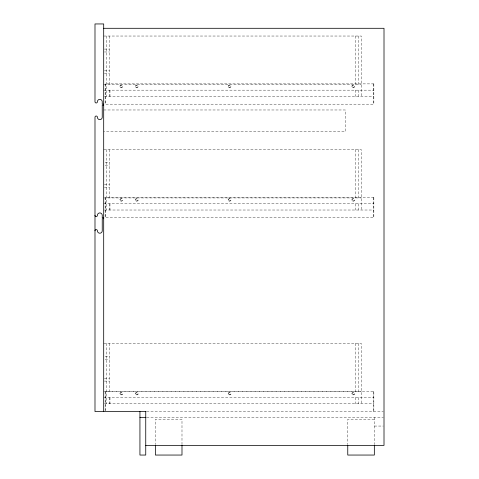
<?xml version="1.0" encoding="UTF-8"?>
<svg xmlns="http://www.w3.org/2000/svg" width="479" height="479" viewBox="0 0 479 479"><rect width="100%" height="100%" fill="white"/><g stroke="black" fill="none" stroke-linecap="round" stroke-linejoin="round"><path stroke-width="0.36" stroke-dasharray="2.4 1.8" d="M103.692 36.033L361.292 36.033L361.292 96.447M104.416 49.086L109.493 49.086M104.416 51.977L109.493 51.977M104.416 70.832L109.493 70.832M104.416 73.73L109.493 73.73M103.692 84.364L361.292 84.364M103.692 90.16L373.854 90.16M104.416 96.447L373.854 96.447M103.692 109.978L345.341 109.978L345.341 131.725L103.692 131.725M103.692 149.61L361.292 149.61L361.292 210.018M105.146 162.662L109.493 162.662M105.146 165.548L109.493 165.548M104.416 184.403L109.493 184.409M104.416 187.301L109.493 187.295M103.692 197.935L361.292 197.935M103.692 203.737L373.854 203.737M104.44 210.018L373.854 210.018M103.692 343.407L361.292 343.407L361.292 403.821M105.146 356.466L109.493 356.466M105.146 359.352L109.493 359.352M104.416 378.206L109.493 378.212M104.416 381.104L109.493 381.098M103.692 391.738L361.292 391.738M103.692 397.54L373.854 397.54M104.44 403.821L373.854 403.821M146.658 411.551L383.26 411.551M146.658 417.353L383.26 417.353M374.339 419.287L347.76 419.287L347.76 444.638M374.339 426.053L383.26 426.053M374.339 417.353L374.339 444.638M373.854 411.551L373.854 391.253L105.146 391.253L105.146 410.85M373.375 83.879L373.375 104.177M373.375 197.456L373.375 217.753M373.375 391.253L373.375 411.551M358.394 36.033L358.394 84.364M358.394 90.16L358.394 96.447M358.394 149.61L358.394 197.935M358.394 203.737L358.394 210.018M358.394 343.407L358.394 391.738M358.394 397.54L358.394 403.821M355.49 36.033L355.49 84.364M355.49 90.16L355.49 96.447M355.49 149.61L355.49 197.935M355.49 203.737L355.49 210.018M355.49 343.407L355.49 391.738M355.49 397.54L355.49 403.821M181.99 444.638L181.99 419.287L155.406 419.287L155.406 444.638M109.978 90.16L109.978 96.447M109.978 203.737L109.978 210.018M109.978 397.54L109.978 403.821M109.493 36.033L109.493 84.364M109.493 90.16L109.493 96.447M109.493 149.61L109.493 197.935M109.493 203.737L109.493 210.018M109.493 343.407L109.493 391.738M109.493 397.54L109.493 403.821M106.595 36.033L106.595 96.447M106.595 149.61L106.595 210.018M106.595 343.407L106.595 403.821M105.625 83.879L105.625 104.177M105.625 197.456L105.625 217.753M105.625 391.253L105.625 410.85M373.854 83.879L105.146 83.879L105.146 104.177L373.854 104.177L373.854 83.879M373.854 197.456L105.146 197.456L105.146 217.753L373.854 217.753L373.854 197.456M120.75 200.755A1.209 1.209 0 0 0 122.75 200.144A1.209 1.209 0 0 0 121.223 198.713A1.209 1.209 0 0 0 120.75 200.755M136.437 200.917A1.209 1.209 0 0 0 138.251 199.869A1.209 1.209 0 0 0 136.437 198.821A1.209 1.209 0 0 0 136.437 200.917M229.022 200.767A1.209 1.209 0 0 0 231.016 200.126A1.209 1.209 0 0 0 229.465 198.719A1.209 1.209 0 0 0 229.022 200.767M352.939 200.911A1.209 1.209 0 0 0 354.765 199.887A1.209 1.209 0 0 0 352.969 198.815A1.209 1.209 0 0 0 352.939 200.911M120.265 200.755A1.209 1.209 0 0 0 122.271 200.144A1.209 1.209 0 0 0 120.744 198.713A1.209 1.209 0 0 0 120.265 200.755M135.952 200.917A1.209 1.209 0 0 0 137.766 199.869A1.209 1.209 0 0 0 135.952 198.821A1.209 1.209 0 0 0 135.952 200.917M228.543 200.767A1.209 1.209 0 0 0 230.531 200.126A1.209 1.209 0 0 0 228.98 198.719A1.209 1.209 0 0 0 228.543 200.767M352.454 200.911A1.209 1.209 0 0 0 354.28 199.887A1.209 1.209 0 0 0 352.484 198.815A1.209 1.209 0 0 0 352.454 200.911M120.75 87.178A1.209 1.209 0 0 0 122.75 86.567A1.209 1.209 0 0 0 121.223 85.136A1.209 1.209 0 0 0 120.75 87.178M136.186 87.148A1.209 1.209 0 0 0 138.209 86.609A1.209 1.209 0 0 0 136.731 85.13A1.209 1.209 0 0 0 136.186 87.148M229.022 87.19A1.209 1.209 0 0 0 231.016 86.549A1.209 1.209 0 0 0 229.465 85.142A1.209 1.209 0 0 0 229.022 87.19M352.939 87.334A1.209 1.209 0 0 0 354.765 86.31A1.209 1.209 0 0 0 352.969 85.238A1.209 1.209 0 0 0 352.939 87.334M120.265 87.178A1.209 1.209 0 0 0 122.271 86.567A1.209 1.209 0 0 0 120.744 85.136A1.209 1.209 0 0 0 120.265 87.178M135.701 87.148A1.209 1.209 0 0 0 137.724 86.609A1.209 1.209 0 0 0 136.246 85.13A1.209 1.209 0 0 0 135.701 87.148M228.543 87.19A1.209 1.209 0 0 0 230.531 86.549A1.209 1.209 0 0 0 228.98 85.142A1.209 1.209 0 0 0 228.543 87.19M352.454 87.334A1.209 1.209 0 0 0 354.28 86.31A1.209 1.209 0 0 0 352.484 85.238A1.209 1.209 0 0 0 352.454 87.334M120.75 394.552A1.209 1.209 0 0 0 122.75 393.948A1.209 1.209 0 0 0 121.223 392.517A1.209 1.209 0 0 0 120.75 394.552M136.437 394.72A1.209 1.209 0 0 0 138.251 393.672A1.209 1.209 0 0 0 136.437 392.624A1.209 1.209 0 0 0 136.437 394.72M229.022 394.57A1.209 1.209 0 0 0 231.016 393.924A1.209 1.209 0 0 0 229.465 392.523A1.209 1.209 0 0 0 229.022 394.57M352.939 394.708A1.209 1.209 0 0 0 354.765 393.69A1.209 1.209 0 0 0 352.969 392.618A1.209 1.209 0 0 0 352.939 394.708M120.265 394.552A1.209 1.209 0 0 0 122.271 393.948A1.209 1.209 0 0 0 120.744 392.517A1.209 1.209 0 0 0 120.265 394.552M135.952 394.72A1.209 1.209 0 0 0 137.766 393.672A1.209 1.209 0 0 0 135.952 392.624A1.209 1.209 0 0 0 135.952 394.72M228.543 394.57A1.209 1.209 0 0 0 230.531 393.924A1.209 1.209 0 0 0 228.98 392.523A1.209 1.209 0 0 0 228.543 394.57M352.454 394.708A1.209 1.209 0 0 0 354.28 393.69A1.209 1.209 0 0 0 352.484 392.618A1.209 1.209 0 0 0 352.454 394.708"/><path stroke-width="0.72" d="M103.692 28.297L384.008 28.297L384.008 445.386L145.742 445.386M103.692 104.177L102.243 104.177L102.243 101.764A2.419 2.419 0 0 0 99.83 99.345A2.419 2.419 0 0 0 97.411 101.764A1.209 1.209 0 0 1 96.201 102.967A1.209 1.209 0 0 1 94.992 101.764L94.992 23.95L103.692 23.95L103.692 411.551M103.692 105.146L102.243 105.146L102.243 117.223A2.419 2.419 0 0 1 99.83 119.642A2.419 2.419 0 0 1 97.411 117.223A1.209 1.209 0 0 0 96.201 116.02A1.209 1.209 0 0 0 94.992 117.223L94.992 411.551L145.975 411.551M103.692 217.753L102.243 217.753L102.243 215.334A2.419 2.419 0 0 0 99.83 212.921A2.419 2.419 0 0 0 97.411 215.334A1.209 1.209 0 0 1 96.201 216.544A1.209 1.209 0 0 1 94.992 215.334M103.692 218.717L102.243 218.717L102.243 230.8A2.419 2.419 0 0 1 99.83 233.219A2.419 2.419 0 0 1 97.411 230.8A1.209 1.209 0 0 0 96.201 229.591A1.209 1.209 0 0 0 94.992 230.8M139.94 417.353L145.909 417.353M374.339 445.362L374.339 455.05L347.76 455.05L347.76 445.362M181.99 445.362L181.99 455.05L155.406 455.05L155.406 445.362M145.742 411.551L145.742 455.05L139.94 455.05L139.94 411.551"/></g></svg>
